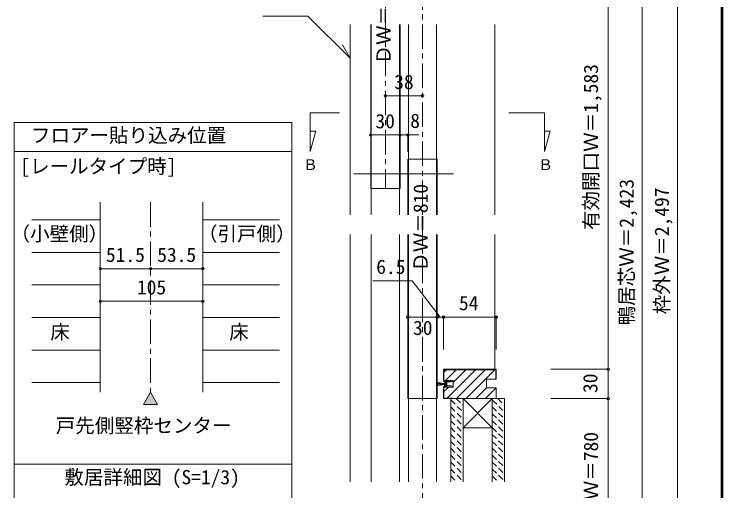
# Model space of a CAD drawing. Units: millimetres, scale not verified, with parts at other scales. Extents: x -957 to 993, y -689 to 708.
# Drawn here: x 267 to 993, y -325 to 163 of the extents above; entities that cross this region are included whole.
import ezdxf
from ezdxf.enums import TextEntityAlignment as Align

# ---------------------------------------------------------------- set-up
doc = ezdxf.new("R2010")
doc.units = ezdxf.units.MM
doc.header["$LTSCALE"] = 5
doc.header["$PDMODE"] = 32
doc.header["$PDSIZE"] = 2.5
doc.linetypes.add('CHAIN1', pattern=[8, 5, -1, 1, -1])
doc.linetypes.add('DASHED1', pattern=[1.8, 1.2, -0.6])
for name, color, linetype, lineweight in [('0-A_文字', 7, 'Continuous', 9), ('0-B_寸法', 7, 'Continuous', 9), ('F-1_枠', 6, 'Continuous', 9)]:
    doc.layers.add(name, color=color, linetype=linetype, lineweight=lineweight)
doc.styles.add('ＭＳ ゴシック', font='')
doc.styles.get('ＭＳ ゴシック').set_extended_font_data('MS Gothic')

# ---------------------------------------------------------------- blocks, each defined once
blk = doc.blocks.new('4')
at = {"layer": '0-A_文字'}
for p, q in [((-7.5, 43.83), (7.5, 43.83)), ((-7.5, 43.83), (-2.5, 8.83)), ((-3.75, 43.83), (-1.25, 8.83)), ((0, 43.83), (0, 8.83)), ((3.75, 43.83), (1.25, 8.83)), ((2.5, 8.83), (7.5, 43.83)), ((-16.5, 3.83), (-16.5, 12.33)), ((-11, 5.33), (-11, 8.83)), ((-11, 8.83), (11, 8.83)), ((16.5, 12.33), (16.5, 3.83))]:
    blk.add_line(p, q, dxfattribs=at)
for points in [[(-15, 13.83), (-11.5, 13.83), (-9, 8.83), (-11.5, 8.83), (-11.5, 3.83), (-2.5, 3.83)], [(-11, 5.33), (11, 5.33), (11, 8.83)], [(2.5, 3.83), (11.5, 3.83), (11.5, 8.83), (9, 8.83), (11.5, 13.83), (15, 13.83)], [(-15.44, -33.59), (-18, -24.67), (-16.5, -24.67), (-16.5, -1.17)], [(0, -2.17), (-10.5, -2.17), (-10.5, -24.67), (-12.54, -33.51)], [(12.54, -33.51), (10.5, -24.67), (10.5, -2.17), (0, -2.17)], [(16.5, -1.17), (16.5, -24.67), (18, -24.67), (15.44, -33.59)]]:
    blk.add_lwpolyline(points, dxfattribs=at)
for centre, radius, start, end in [((-15, 12.33), 1.5, 90, 180), ((-17.83, 1.33), 2.83, 0, 61.92751), ((-17.83, 1.33), 2.83, 298.07249, 0), ((0, 2.49), 2.83, 90, 151.92751), ((0, 2.49), 2.83, 28.07249, 90), ((15, 12.33), 1.5, 0, 90), ((17.83, 1.33), 2.83, 118.07249, 180), ((17.83, 1.33), 2.83, 180, 241.92751), ((-14, -33.17), 1.5, 196.01316, 347.0113), ((14, -33.17), 1.5, 192.9887, 343.98684)]:
    blk.add_arc(centre, radius, start, end, dxfattribs=at)

msp = doc.modelspace()

# ---------------------------------------------------------------- linework, layer by layer
at = {"layer": '0-B_寸法', "linetype": 'CHAIN1'}
for p, q in [((685.249, 352.402), (685.249, -515.69)), ((647.249, 244.31), (647.249, -15.69)), ((406.834, -29.758), (406.834, -224.302))]:
    msp.add_line(p, q, dxfattribs=at)
at = {"layer": '0-B_寸法', "color": 4}
for p, q in [((910.349, -460.69), (910.349, 341.31)), ((946.224, -460.69), (946.224, 341.31)), ((875.349, -200.69), (875.349, 267.31)), ((647.249, 79.213), (685.249, 79.213)), ((875.349, -200.69), (816.617, -200.69)), ((875.349, -200.69), (842.546, -200.69)), ((875.349, -200.69), (875.349, -230.69)), ((875.349, -230.69), (816.617, -230.69)), ((875.349, -460.69), (875.349, -230.69))]:
    msp.add_line(p, q, dxfattribs=at)
at = {"layer": '0-B_寸法'}
for p, q in [((567.975, 160.91), (521.804, 160.91)), ((567.975, 160.91), (611.249, 117.637)), ((611.249, -42.717), (611.249, 152.283)), ((632.249, 152.283), (632.249, -15.69)), ((632.849, 152.283), (632.849, -42.717)), ((661.649, 152.283), (661.649, -42.717)), ((662.249, 152.283), (662.249, -15.69)), ((670.849, 152.283), (670.849, -42.717)), ((699.649, 152.283), (699.649, -42.717)), ((759.249, -42.717), (759.249, 152.283)), ((611.249, 117.637), (603.362, 131.297)), ((810.169, 61.821), (773.779, 61.821)), ((810.169, 61.821), (810.169, 22.169)), ((267.125, 52.088), (551.481, 52.088)), ((267.125, 52.088), (267.125, -498.551)), ((551.481, 52.088), (551.481, -498.551)), ((575.863, 43.218), (570.223, 43.218)), ((570.223, 22.169), (575.863, 43.218)), ((662.249, 39.213), (632.249, 39.213)), ((632.249, 39.213), (632.249, 21.836)), ((662.249, 39.213), (662.249, 21.836)), ((681.34, 39.213), (662.249, 39.213)), ((670.249, 39.213), (670.249, 21.836)), ((815.809, 43.218), (810.169, 43.218)), ((810.169, 22.169), (815.809, 43.218)), ((267.125, 22.088), (551.481, 22.088)), ((670.249, 14.31), (700.249, 14.31)), ((670.249, -42.717), (670.249, 14.31)), ((700.249, -42.717), (700.249, 14.31)), ((614.884, -0.69), (716.845, -0.69)), ((632.249, -15.69), (662.249, -15.69)), ((355.334, -29.758), (355.334, -224.302)), ((460.334, -29.758), (460.334, -224.302)), ((285.334, -47.796), (355.334, -47.796)), ((460.334, -47.796), (538.704, -47.796)), ((611.249, -315.986), (611.249, -62.717)), ((632.849, -62.717), (632.849, -315.986)), ((661.649, -62.717), (661.649, -315.986)), ((670.849, -62.717), (670.849, -315.986)), ((699.649, -62.717), (699.649, -315.986)), ((700.249, -230.69), (700.249, -62.717)), ((759.249, -200.69), (759.249, -62.717)), ((285.334, -81.097), (355.334, -81.097)), ((460.334, -81.097), (538.704, -81.097)), ((355.334, -97.748), (406.834, -97.748)), ((406.834, -97.748), (460.334, -97.748)), ((355.334, -114.398), (285.334, -114.398)), ((460.334, -114.398), (538.704, -114.398)), ((355.334, -131.049), (460.334, -131.049)), ((355.334, -147.7), (285.334, -147.7)), ((460.334, -147.7), (538.704, -147.7)), ((700.249, -147.34), (670.249, -147.34)), ((670.249, -147.34), (670.249, -180.348)), ((706.749, -147.34), (700.249, -147.34)), ((700.249, -147.34), (700.249, -180.348)), ((760.749, -147.34), (706.749, -147.34)), ((706.749, -147.34), (706.749, -180.348)), ((760.749, -147.34), (760.749, -180.348)), ((760.749, -147.34), (760.749, -180.348)), ((355.334, -181.001), (285.334, -181.001)), ((460.334, -181.001), (538.704, -181.001)), ((706.749, -200.69), (760.749, -200.69)), ((706.749, -212.24), (706.749, -200.69)), ((707.249, -201.19), (760.249, -201.19)), ((709.873, -201.19), (707.249, -203.814)), ((707.249, -212.24), (707.249, -201.19)), ((719.772, -201.19), (708.722, -212.24)), ((739.571, -201.19), (710.571, -230.19)), ((729.672, -201.19), (716.749, -214.113)), ((749.471, -201.19), (719.971, -230.69)), ((759.37, -201.19), (729.87, -230.69)), ((760.249, -210.69), (760.249, -201.19)), ((760.749, -210.69), (760.749, -200.69)), ((760.249, -210.211), (759.77, -210.69)), ((355.334, -214.302), (285.334, -214.302)), ((460.334, -214.302), (538.704, -214.302)), ((706.749, -212.24), (716.749, -212.24)), ((716.749, -219.14), (716.749, -212.24)), ((760.749, -210.69), (750.749, -210.69)), ((750.749, -210.69), (750.749, -219.69)), ((406.834, -224.302), (399.697, -236.665)), ((406.834, -224.302), (413.971, -236.665)), ((716.749, -219.14), (706.749, -219.14)), ((706.749, -219.14), (706.749, -230.69)), ((707.249, -219.14), (707.249, -230.19)), ((709.172, -221.69), (707.249, -223.613)), ((711.722, -219.14), (709.249, -221.613)), ((750.77, -219.69), (739.77, -230.69)), ((760.669, -219.69), (749.669, -230.69)), ((760.749, -219.69), (750.749, -219.69)), ((760.749, -219.69), (760.749, -230.69)), ((706.749, -230.69), (760.749, -230.69)), ((716.749, -230.19), (707.249, -230.19)), ((714.249, -230.69), (726.749, -230.69)), ((714.249, -315.986), (714.249, -230.69)), ((716.749, -230.19), (716.749, -230.69)), ((726.749, -315.986), (726.749, -230.69)), ((726.749, -230.69), (756.608, -260.549)), ((756.749, -230.69), (726.749, -260.69)), ((756.749, -230.69), (769.249, -230.69)), ((756.749, -315.986), (756.749, -230.69)), ((769.249, -315.986), (769.249, -230.69)), ((413.971, -236.665), (399.697, -236.665)), ((756.749, -260.69), (726.749, -260.69)), ((551.481, -297.912), (267.125, -297.912))]:
    msp.add_line(p, q, dxfattribs=at)
at = {"layer": '0-B_寸法', "linetype": 'DASHED1'}
for p, q in [((719.887, -230.69), (726.749, -237.552)), ((762.387, -230.69), (769.249, -237.552)), ((714.249, -239.194), (726.749, -251.694)), ((714.467, -232.341), (726.749, -244.623)), ((756.749, -239.194), (769.249, -251.694)), ((756.967, -232.341), (769.249, -244.623)), ((714.249, -246.265), (726.749, -258.765)), ((756.749, -246.265), (769.249, -258.765)), ((714.249, -253.337), (726.749, -265.837)), ((756.749, -253.337), (769.249, -265.837)), ((714.249, -260.408), (726.749, -272.908)), ((756.749, -260.408), (769.249, -272.908)), ((714.249, -267.479), (726.749, -279.979)), ((756.749, -267.479), (769.249, -279.979)), ((714.249, -274.55), (726.749, -287.05)), ((756.749, -274.55), (769.249, -287.05)), ((714.249, -281.621), (726.749, -294.121)), ((756.749, -281.621), (769.249, -294.121)), ((714.249, -288.692), (726.749, -301.192)), ((756.749, -288.692), (769.249, -301.192)), ((714.249, -295.763), (726.749, -308.263)), ((756.749, -295.763), (769.249, -308.263)), ((714.249, -302.834), (726.749, -315.334)), ((756.749, -302.834), (769.249, -315.334)), ((714.249, -309.905), (720.33, -315.986)), ((756.749, -309.905), (762.83, -315.986))]:
    msp.add_line(p, q, dxfattribs=at)
at = {"layer": '0-B_寸法'}
for points in [[(600.323, 61.821), (570.223, 61.821), (570.223, 22.169)], [(700.249, -230.69), (670.249, -230.69), (670.249, -62.717)], [(703.421, -147.34), (674.834, -110.272), (634.356, -110.272)]]:
    msp.add_lwpolyline(points, dxfattribs=at)
for p in [(647.249, 79.213), (685.249, 79.213), (632.249, 39.213), (662.249, 39.213), (670.249, 39.213), (355.334, -97.748), (406.834, -97.748), (460.334, -97.748), (355.334, -131.049), (460.334, -131.049), (670.249, -147.34), (700.249, -147.34), (706.749, -147.34), (760.749, -147.34), (875.349, -200.69), (875.349, -230.69)]:
    msp.add_point(p, dxfattribs=at)
at = {"layer": '0-B_寸法', "color": 16}
msp.add_solid([(413.971, -236.665), (406.834, -224.302), (399.697, -236.665)], dxfattribs=at)
at = {"layer": 'F-1_枠'}
for p, q in [((991.115, 707.602), (991.115, -689.065)), ((991.948, 707.602), (991.948, -689.065)), ((992.782, 707.602), (992.782, -689.065))]:
    msp.add_line(p, q, dxfattribs=at)

# ---------------------------------------------------------------- block references
at = {"layer": '0-B_寸法', "xscale": -0.2, "yscale": 0.2, "rotation": 90}
msp.add_blockref('4', (709.815, -215.69), dxfattribs=at)

# ---------------------------------------------------------------- texts
at = {"layer": '0-B_寸法', "style": 'ＭＳ ゴシック'}
for s, p in [('ＤＷ＝810', (657.051, 111.317)), ('有効開口Ｗ＝1,583', (869.408, -58.112)), ('鴨居芯Ｗ＝2,423', (905.907, -155.738)), ('ＤＷ＝810', (695.017, -100.886)), ('枠外Ｗ＝2,497', (942, -144.449)), ('30', (868.751, -225.024)), ('小壁Ｗ＝780', (869.408, -374.829))]:
    msp.add_text(s, height=14.66, rotation=90, dxfattribs=at).set_placement(p, align=Align.BOTTOM_LEFT)
for s, height, p in [('38', 14.66, (656.249, 81.713)), ('30', 14.66, (637.049, 41.585)), ('8', 14.66, (672.688, 41.99)), ('フロアー貼り込み位置', 14.66, (284.242, 27.088)), ('[レールタイプ時]', 14.66, (273.363, -4.602)), ('Ｂ', 11, (562.916, 0.015)), ('Ｂ', 11, (803.813, 0.015)), ('（小壁側）', 14.66, (263.438, -73.711)), ('（引戸側）', 14.66, (455.365, -73.711)), ('51.5', 14.66, (361.084, -95.248)), ('53.5', 14.66, (413.584, -95.248)), ('6.5', 14.66, (637.888, -107.535)), ('105', 14.66, (392.834, -128.549)), ('54', 14.66, (722.597, -144.63)), ('30', 14.66, (675.566, -170.022)), ('床', 14.66, (304.084, -174.35)), ('床', 14.66, (487.323, -174.35)), ('戸先側竪枠センター', 14.66, (309.717, -270.044)), ('敷居詳細図 (S=1/3)', 14.66, (318.497, -322.883))]:
    msp.add_text(s, height=height, dxfattribs=at).set_placement(p, align=Align.BOTTOM_LEFT)

doc.saveas('drawing.dxf')
